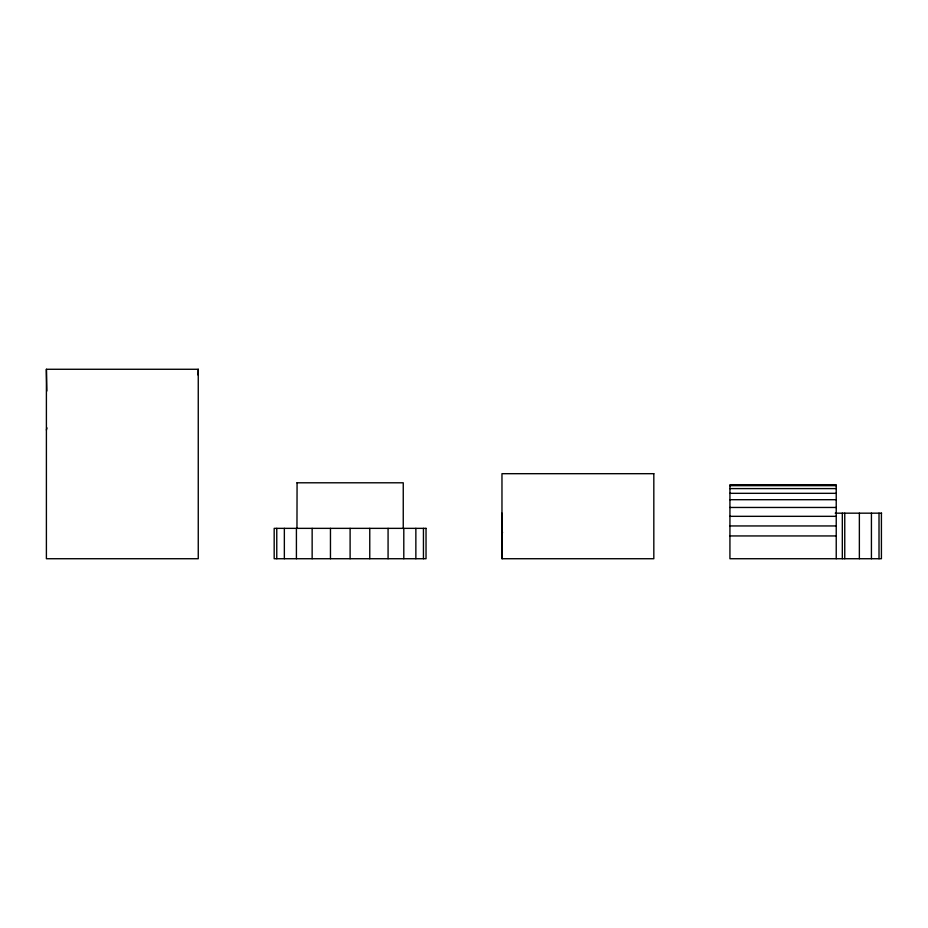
<?xml version="1.0" encoding="UTF-8"?>
<svg xmlns="http://www.w3.org/2000/svg" width="928" height="928" viewBox="0 0 928 928"><rect width="100%" height="100%" fill="white"/><g stroke="black" fill="none" stroke-linecap="round" stroke-linejoin="round"><path stroke-width="1.39" d="M198.128 375.074L198.256 369.274L46.4 369.274L46.4 558.726L198.256 558.726L198.256 369.274M46.4 430.024L47.003 427.912M501.967 534.424L502.558 532.324M296.96 482.792L403.251 482.792L403.251 528.357M729.93 485.669L836.232 485.669M729.93 488.592L836.232 488.592M729.93 493.325L836.232 493.325M729.93 499.705L836.232 499.705M729.93 507.465L836.232 507.465M501.967 513.172L502.152 558.726M835.235 513.172L881.6 513.172M729.93 516.328L836.232 516.328M729.93 525.944L836.232 525.944M729.93 535.943L836.232 535.943M46.4 369.274L46.864 391.024M881.414 513.172L881.414 558.726L729.93 558.726L729.93 484.683L836.232 484.683L836.232 558.726M879.013 513.172L879.013 558.726M871.427 513.172L871.427 558.726M859.363 513.172L859.363 558.726M844.758 513.172L844.758 558.726M842.322 513.172L842.322 558.726M423.446 528.357L423.446 558.726M415.86 528.357L415.86 558.726M403.796 528.357L403.796 558.726M388.078 528.357L388.078 558.726M369.762 528.357L369.762 558.726M350.111 528.357L350.111 558.726M330.461 528.357L330.461 558.726M312.144 528.357L312.144 558.726M297.076 482.792L296.96 528.357M296.415 528.357L296.415 558.726M284.351 528.357L284.351 558.726M276.764 528.357L276.764 558.726M653.822 473.686L501.967 473.686L501.967 558.726L653.822 558.726L653.822 473.686M426.033 528.357L274.178 528.357L274.178 558.726L426.033 558.726L426.033 528.357"/></g></svg>
